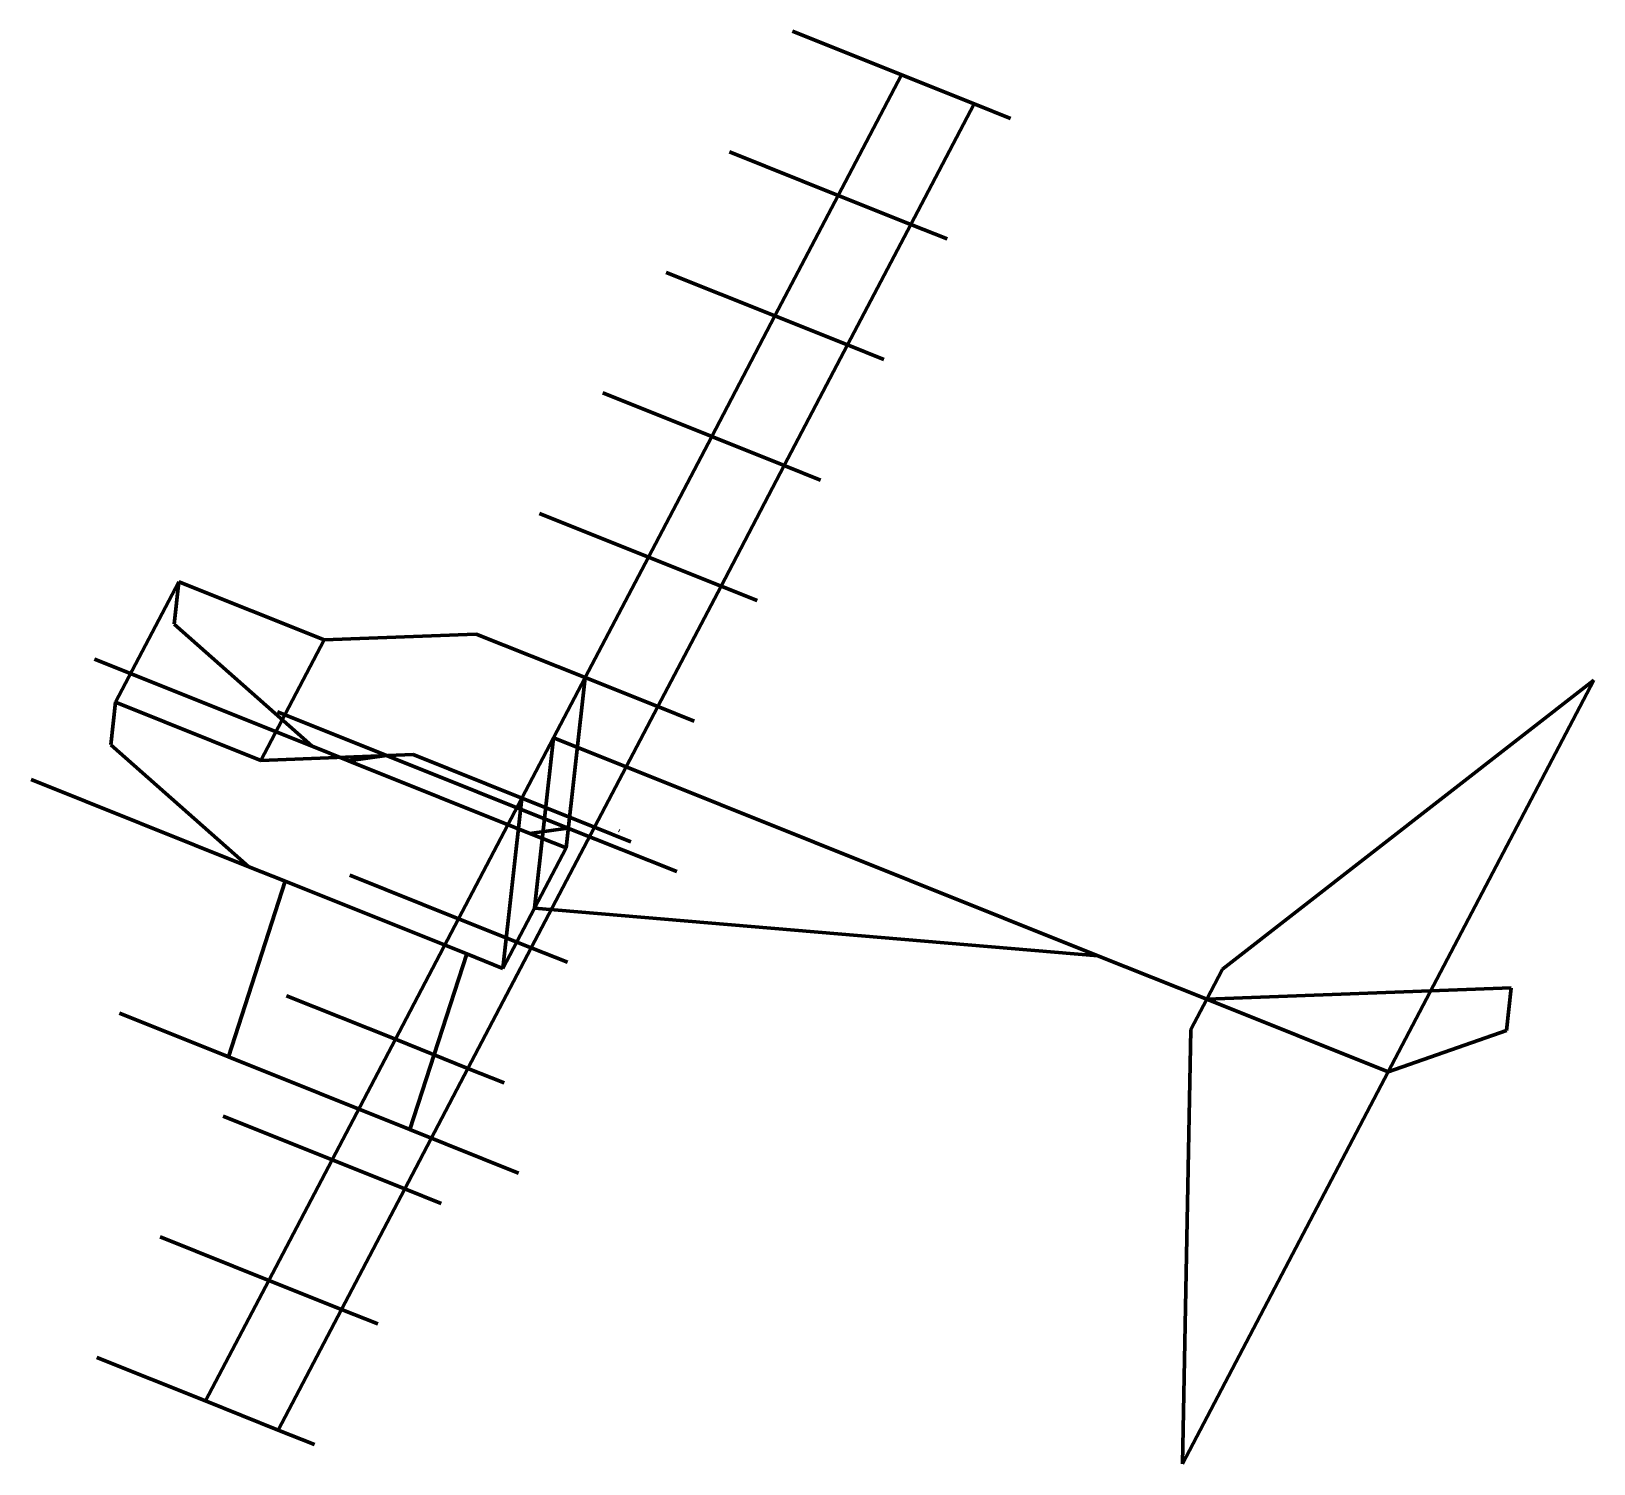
# Model space of a CAD drawing. Header units: millimetres. Extents: x -14822 to 24580, y -15963 to 20164.
import ezdxf

# ---------------------------------------------------------------- set-up
doc = ezdxf.new("R2010")
doc.units = ezdxf.units.MM
doc.layers.get('0').update_dxf_attribs({"lineweight": 70, "true_color": 0x8faf8f})

msp = doc.modelspace()

# ---------------------------------------------------------------- linework, layer by layer
for p, q in [((7123, 19065), (4377, 20164)), ((7123, 19065), (5527, 16025)), ((8953, 18333), (7123, 19065)), ((8953, 18333), (7358, 15292)), ((8953, 18333), (9868, 17966)), ((5527, 16025), (2782, 17124)), ((5527, 16025), (3932, 12984)), ((7358, 15292), (5527, 16025)), ((7358, 15292), (5762, 12252)), ((7358, 15292), (8273, 14926)), ((3932, 12984), (1187, 14083)), ((3932, 12984), (2337, 9944)), ((5762, 12252), (3932, 12984)), ((5762, 12252), (4167, 9211)), ((5762, 12252), (6677, 11886)), ((2337, 9944), (-408, 11043)), ((2337, 9944), (742, 6904)), ((4167, 9211), (2337, 9944)), ((4167, 9211), (2572, 6171)), ((4167, 9211), (5082, 8845)), ((742, 6904), (-2004, 8002)), ((742, 6904), (-854, 3863)), ((2572, 6171), (742, 6904)), ((-11099, 6282), (-12694, 3242)), ((-11099, 6282), (-11218, 5208)), ((-7438, 4817), (-11099, 6282)), ((2572, 6171), (976, 3131)), ((2572, 6171), (3487, 5805)), ((-11218, 5208), (-7737, 2133)), ((-7438, 4817), (-9034, 1776)), ((-3599, 4962), (-7438, 4817)), ((-854, 3863), (-3599, 4962)), ((-7737, 2133), (-13227, 4331)), ((-854, 3863), (-1651, 2343)), ((-854, 3863), (-1331, -431)), ((976, 3131), (-854, 3863)), ((15219, -3490), (24580, 3800)), ((24580, 3800), (19396, -6081)), ((-12694, 3242), (-12813, 2168)), ((-9034, 1776), (-12694, 3242)), ((-5864, 1900), (-8609, 2999)), ((976, 3131), (179, 1610)), ((976, 3131), (1892, 2764)), ((-12813, 2168), (-9332, -907)), ((-6822, 1767), (-7737, 2133)), ((-2449, 823), (-1651, 2343)), ((-2129, -1951), (-1651, 2343)), ((179, 1610), (-1651, 2343)), ((-5194, 1922), (-9034, 1776)), ((-6822, 1767), (-5864, 1900)), ((-6822, 1767), (-2246, -64)), ((-5864, 1900), (-1288, 69)), ((-2449, 823), (-5194, 1922)), ((-619, 90), (179, 1610)), ((12075, -3151), (179, 1610)), ((-9332, -907), (-14822, 1290)), ((-4044, -2218), (-2449, 823)), ((-2449, 823), (-2926, -3471)), ((-619, 90), (-2449, 823)), ((-2246, -64), (-1288, 69)), ((-2214, -2950), (-619, 90)), ((-1288, 69), (1457, -1030)), ((-619, 90), (296, -276)), ((9, -4), (-9, 4)), ((9, -4), (-9, 4)), ((9, -4), (-9, 4)), ((9, -4), (-9, 4)), ((9, -4), (-9, 4)), ((9, -4), (-9, 4)), ((9, -4), (-9, 4)), ((9, -4), (-9, 4)), ((9, -4), (-9, 4)), ((9, -4), (-9, 4)), ((9, -4), (-9, 4)), ((-2246, -64), (-1331, -431)), ((-1331, -431), (-2129, -1951)), ((-8417, -1274), (-9332, -907)), ((-4044, -2218), (-6789, -1119)), ((-8417, -1274), (-9852, -5701)), ((-8417, -1274), (-3841, -3105)), ((-2129, -1951), (-2926, -3471)), ((-2129, -1951), (12075, -3151)), ((-5639, -5258), (-4044, -2218)), ((-2214, -2950), (-4044, -2218)), ((-3841, -3105), (-5277, -7532)), ((-3841, -3105), (-2926, -3471)), ((-3809, -5991), (-2214, -2950)), ((-2214, -2950), (-1299, -3316)), ((12075, -3151), (14820, -4250)), ((14820, -4250), (15219, -3490)), ((-5639, -5258), (-8385, -4159)), ((14820, -4250), (14422, -5010)), ((14820, -4250), (22499, -3960)), ((14820, -4250), (19396, -6081)), ((22499, -3960), (22380, -5033)), ((-9852, -5701), (-12597, -4602)), ((14422, -5010), (14211, -15963)), ((22380, -5033), (19396, -6081)), ((-7235, -8299), (-5639, -5258)), ((-3809, -5991), (-5639, -5258)), ((-9852, -5701), (-5277, -7532)), ((-5405, -9031), (-3809, -5991)), ((-3809, -5991), (-2894, -6357)), ((19396, -6081), (14211, -15963)), ((-7235, -8299), (-9980, -7200)), ((-5277, -7532), (-2531, -8631)), ((-8830, -11339), (-7235, -8299)), ((-5405, -9031), (-7235, -8299)), ((-7000, -12071), (-5405, -9031)), ((-5405, -9031), (-4489, -9397)), ((-8830, -11339), (-11575, -10240)), ((-10425, -14379), (-8830, -11339)), ((-7000, -12071), (-8830, -11339)), ((-8595, -15112), (-7000, -12071)), ((-7000, -12071), (-6085, -12438)), ((-10425, -14379), (-13170, -13281)), ((-8595, -15112), (-10425, -14379)), ((-8595, -15112), (-7680, -15478))]:
    msp.add_line(p, q)

doc.saveas('drawing.dxf')
